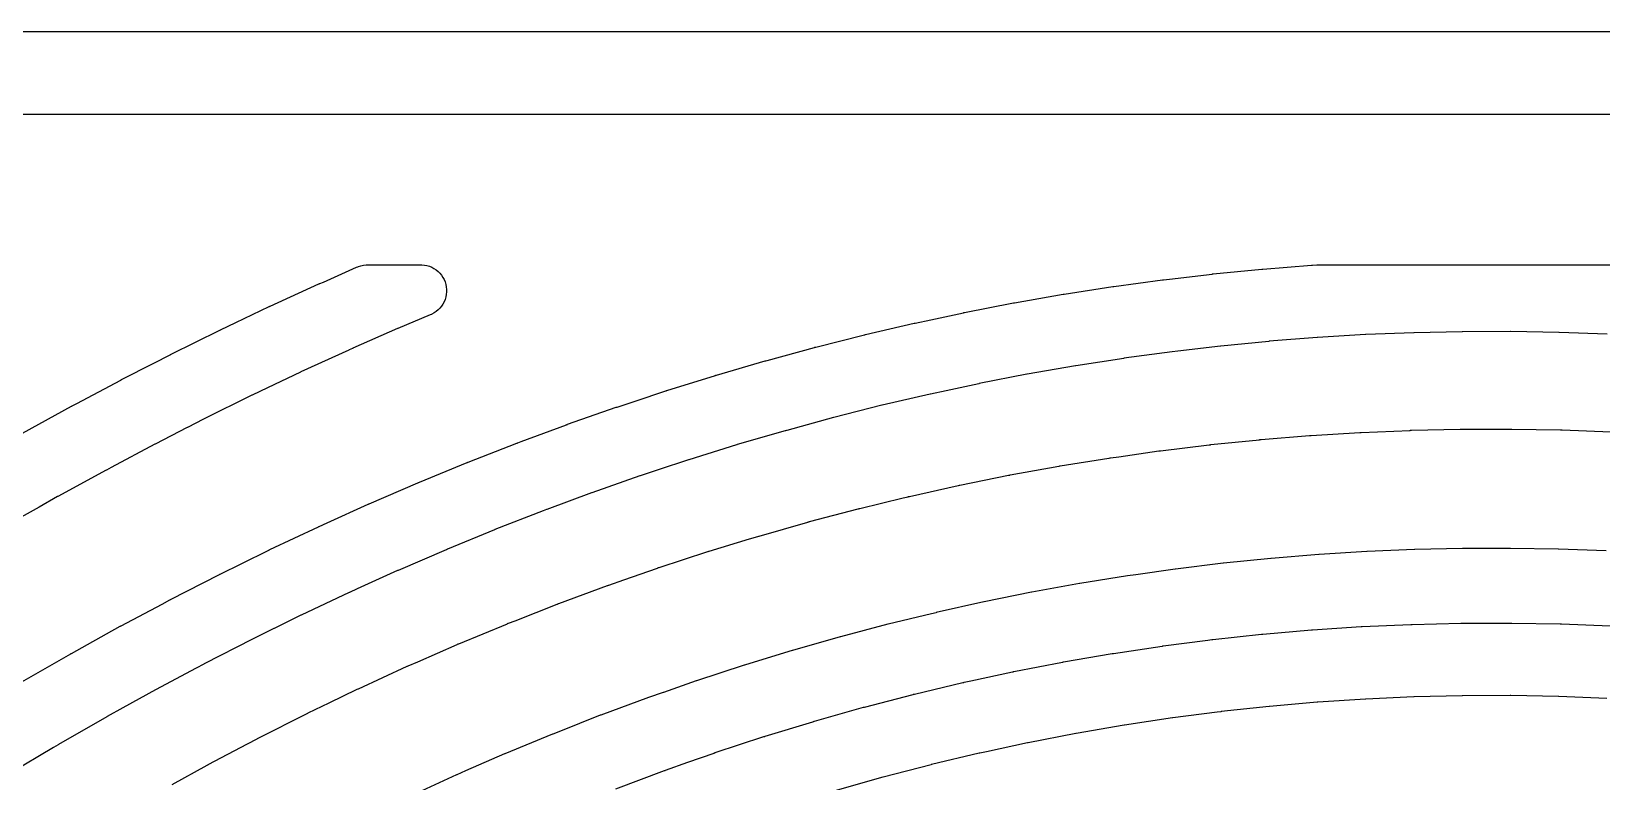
# Model space of a CAD drawing. Header units: metres. Extents: x -22 to 22, y 1.9 to 79.7.
# Drawn here: x -0.7 to 5.36, y 53.91 to 56.8 of the extents above; entities that cross this region are included whole.
import ezdxf

# ---------------------------------------------------------------- set-up
doc = ezdxf.new("R2010")
doc.units = ezdxf.units.M

msp = doc.modelspace()

# ---------------------------------------------------------------- linework, layer by layer
at = {"layer": 'MARKING'}
for points in [[(-18.6, 56.8), (18.6, 56.8)], [(18.5895, 56.48), (-18.5895, 56.48)], [(-0.729, 55.2511), (-0.5405, 55.354), (-0.54, 55.3543), (-0.5388, 55.3549), (-0.5381, 55.3553), (-0.5199, 55.3649), (-0.3504, 55.4554), (-0.3497, 55.4558), (-0.3481, 55.4566), (-0.3471, 55.4572), (-0.2226, 55.5205), (-0.1595, 55.5531), (-0.1589, 55.5535), (-0.1575, 55.5542), (-0.1565, 55.5546), (0.0318, 55.6478), (0.0324, 55.6481), (0.0339, 55.6488), (0.0348, 55.6492), (0.0937, 55.677), (0.2223, 55.7389), (0.2228, 55.7391), (0.2233, 55.7393), (0.2237, 55.7396), (0.225, 55.7402), (0.2255, 55.7404), (0.226, 55.7406), (0.2265, 55.7408), (0.4142, 55.8262), (0.4148, 55.8265), (0.4161, 55.8271), (0.417, 55.8274), (0.431, 55.8335), (0.5588, 55.8903), (0.5637, 55.8923), (0.5661, 55.8932), (0.576, 55.8965), (0.5862, 55.8986), (0.5966, 55.8997), (0.5992, 55.8999), (0.6044, 55.9), (0.8045, 55.9), (0.8094, 55.8999), (0.8113, 55.8998), (0.8211, 55.8988), (0.8307, 55.8969), (0.8401, 55.8941), (0.8492, 55.8903), (0.8578, 55.8857), (0.866, 55.8803), (0.8735, 55.874), (0.8805, 55.8671), (0.8867, 55.8595), (0.8922, 55.8514), (0.8968, 55.8427), (0.9005, 55.8337), (0.9034, 55.8243), (0.9053, 55.8147), (0.9063, 55.8049), (0.9063, 55.7951), (0.9054, 55.7854), (0.9035, 55.7757), (0.9006, 55.7663), (0.8969, 55.7573), (0.8923, 55.7486), (0.8868, 55.7405), (0.8806, 55.7329), (0.8737, 55.7259), (0.8661, 55.7197), (0.858, 55.7142), (0.8494, 55.7096), (0.8476, 55.7087), (0.8431, 55.7067), (0.7181, 55.6547), (0.7175, 55.6544), (0.717, 55.6542), (0.7165, 55.654), (0.5452, 55.5779), (0.5449, 55.5777), (0.5443, 55.5775), (0.5439, 55.5773), (0.5304, 55.5714), (0.5296, 55.5711), (0.3437, 55.4866), (0.3432, 55.4863), (0.3428, 55.4861), (0.3423, 55.4859), (0.2158, 55.4251), (0.2152, 55.4248), (0.1562, 55.3969), (0.1554, 55.3965), (-0.0307, 55.3045), (-0.0315, 55.3041), (-0.0935, 55.2721), (-0.094, 55.2718), (-0.2182, 55.2086), (-0.219, 55.2082), (-0.3874, 55.1182), (-0.3878, 55.118), (-0.406, 55.1084), (-0.4067, 55.1081), (-0.5931, 55.0062), (-0.5939, 55.0058), (-0.6653, 54.9653), (-0.6656, 54.9651), (-0.7807, 54.9003)], [(-0.7317, 54.2914), (-0.5432, 54.3998), (-0.5427, 54.4001), (-0.5415, 54.4008), (-0.5407, 54.4013), (-0.4787, 54.4356), (-0.3523, 54.5057), (-0.3516, 54.5061), (-0.3502, 54.5069), (-0.3493, 54.5073), (-0.191, 54.5915), (-0.1609, 54.6075), (-0.1604, 54.6078), (-0.1592, 54.6084), (-0.1584, 54.6088), (0.0299, 54.7055), (0.0305, 54.7058), (0.032, 54.7066), (0.0329, 54.707), (0.1167, 54.7482), (0.221, 54.7996), (0.2217, 54.8), (0.2232, 54.8007), (0.2242, 54.8012), (0.4126, 54.8897), (0.4132, 54.89), (0.4145, 54.8906), (0.4154, 54.891), (0.446, 54.9048), (0.6033, 54.9762), (0.6038, 54.9764), (0.6043, 54.9766), (0.6048, 54.9768), (0.6061, 54.9774), (0.6066, 54.9776), (0.6071, 54.9778), (0.6076, 54.978), (0.7953, 55.0584), (0.7959, 55.0587), (0.7972, 55.0592), (0.798, 55.0596), (0.8025, 55.0614), (0.9859, 55.1373), (0.9864, 55.1375), (0.9869, 55.1377), (0.9874, 55.1379), (0.9888, 55.1385), (0.9893, 55.1387), (0.9898, 55.1389), (0.9903, 55.1391), (1.1779, 55.2119), (1.1786, 55.2121), (1.18, 55.2127), (1.1809, 55.213), (1.1941, 55.2179), (1.3686, 55.2831), (1.3691, 55.2833), (1.3696, 55.2835), (1.3701, 55.2837), (1.3715, 55.2842), (1.372, 55.2844), (1.3725, 55.2845), (1.373, 55.2847), (1.5606, 55.3502), (1.5613, 55.3505), (1.5629, 55.351), (1.5639, 55.3514), (1.6336, 55.3743), (1.7516, 55.4137), (1.7521, 55.4138), (1.7525, 55.414), (1.753, 55.4141), (1.7543, 55.4145), (1.7547, 55.4147), (1.7552, 55.4148), (1.7557, 55.415), (1.9433, 55.4735), (1.9438, 55.4737), (1.9444, 55.4738), (1.9449, 55.474), (1.9462, 55.4744), (1.9467, 55.4745), (1.9472, 55.4747), (1.9477, 55.4748), (2.1353, 55.5289), (2.136, 55.5291), (2.1376, 55.5296), (2.1385, 55.5298), (2.1435, 55.5312), (2.3261, 55.5814), (2.3266, 55.5816), (2.3271, 55.5817), (2.3276, 55.5818), (2.329, 55.5822), (2.3295, 55.5823), (2.33, 55.5824), (2.3305, 55.5826), (2.5181, 55.63), (2.5186, 55.6301), (2.5191, 55.6302), (2.5196, 55.6303), (2.5209, 55.6306), (2.5214, 55.6308), (2.5219, 55.6309), (2.5224, 55.631), (2.71, 55.6742), (2.7107, 55.6744), (2.7124, 55.6748), (2.7135, 55.675), (2.7739, 55.6878), (2.9009, 55.7152), (2.9017, 55.7154), (2.9035, 55.7157), (2.9046, 55.716), (3.0929, 55.7528), (3.0934, 55.7529), (3.0939, 55.753), (3.0944, 55.7531), (3.0957, 55.7533), (3.0962, 55.7534), (3.0967, 55.7535), (3.0972, 55.7536), (3.2847, 55.7863), (3.2855, 55.7864), (3.2872, 55.7867), (3.2884, 55.7869), (3.4766, 55.8159), (3.4774, 55.816), (3.4791, 55.8163), (3.4802, 55.8164), (3.6684, 55.8416), (3.6692, 55.8417), (3.6709, 55.842), (3.6719, 55.8421), (3.6945, 55.8447), (3.8596, 55.8643), (3.8604, 55.8644), (3.8622, 55.8646), (3.8633, 55.8647), (4.0515, 55.8833), (4.0523, 55.8834), (4.054, 55.8835), (4.0552, 55.8836), (4.2433, 55.8985), (4.2441, 55.8986), (4.2459, 55.8987), (4.247, 55.8987), (4.2634, 55.8997), (4.2664, 55.8999), (4.2694, 55.9), (4.2724, 55.9), (5.6012, 55.9)], [(5.3834, 55.6323), (5.1979, 55.639), (5.197, 55.6391), (5.0115, 55.6422), (5.0105, 55.6422), (4.825, 55.6419), (4.8241, 55.6419), (4.6386, 55.638), (4.6376, 55.6379), (4.4522, 55.6305), (4.4512, 55.6304), (4.2658, 55.6194), (4.2648, 55.6193), (4.0794, 55.6047), (4.0784, 55.6046), (3.893, 55.5863), (3.892, 55.5862), (3.7279, 55.5667), (3.7276, 55.5666), (3.706, 55.5642), (3.705, 55.564), (3.5195, 55.5392), (3.5186, 55.539), (3.3332, 55.5105), (3.3322, 55.5103), (3.1467, 55.478), (3.1462, 55.4779), (3.1457, 55.4778), (3.1452, 55.4777), (2.9605, 55.4416), (2.9595, 55.4414), (2.8337, 55.4142), (2.8332, 55.4141), (2.7732, 55.4015), (2.7723, 55.4013), (2.5868, 55.3585), (2.5863, 55.3584), (2.5858, 55.3582), (2.5853, 55.3581), (2.4005, 55.3115), (2.4, 55.3113), (2.3995, 55.3112), (2.399, 55.3111), (2.2184, 55.2614), (2.2179, 55.2612), (2.2132, 55.26), (2.2124, 55.2598), (2.0268, 55.2062), (2.0263, 55.2061), (2.0258, 55.2059), (2.0252, 55.2058), (1.8404, 55.1481), (1.8399, 55.148), (1.8394, 55.1478), (1.839, 55.1476), (1.7229, 55.1089), (1.7225, 55.1087), (1.6532, 55.086), (1.6523, 55.0857), (1.4668, 55.0209), (1.4663, 55.0207), (1.4658, 55.0205), (1.4653, 55.0203), (1.2927, 54.9558), (1.2923, 54.9557), (1.2795, 54.9509), (1.2787, 54.9506), (1.093, 54.8786), (1.0925, 54.8784), (1.092, 54.8782), (1.0915, 54.878), (0.91, 54.8028), (0.9097, 54.8027), (0.9058, 54.8011), (0.905, 54.8008), (0.7191, 54.7212), (0.7187, 54.721), (0.7182, 54.7208), (0.7177, 54.7206), (0.5621, 54.65), (0.5618, 54.6499), (0.532, 54.6364), (0.5312, 54.6361), (0.3452, 54.5487), (0.3443, 54.5482), (0.2407, 54.4972), (0.2406, 54.4971), (0.1581, 54.4566), (0.1573, 54.4562), (-0.0291, 54.3605), (-0.0298, 54.3601), (-0.0594, 54.3444), (-0.2162, 54.261), (-0.217, 54.2606), (-0.3429, 54.1908), (-0.4033, 54.1573), (-0.404, 54.1569), (-0.5909, 54.0494), (-0.5914, 54.0491), (-0.6099, 54.0382), (-0.7781, 53.9382)], [(-0.1524, 53.8952), (-0.0174, 53.9698), (-0.0167, 53.9701), (-0.0139, 53.9717), (-0.0131, 53.9721), (0.138, 54.0522), (0.1383, 54.0523), (0.176, 54.0721), (0.1766, 54.0725), (0.1791, 54.0737), (0.1799, 54.0741), (0.3682, 54.1694), (0.3689, 54.1698), (0.3718, 54.1712), (0.3727, 54.1717), (0.4534, 54.2107), (0.4536, 54.2108), (0.5613, 54.2627), (0.5621, 54.2631), (0.5652, 54.2645), (0.5662, 54.265), (0.7545, 54.3513), (0.7552, 54.3516), (0.758, 54.3529), (0.7588, 54.3532), (0.7953, 54.3692), (0.9473, 54.4357), (0.9478, 54.4359), (0.9483, 54.4361), (0.9487, 54.4363), (0.9517, 54.4376), (0.9522, 54.4378), (0.9527, 54.438), (0.9532, 54.4382), (1.1408, 54.5156), (1.1415, 54.5159), (1.1444, 54.5171), (1.1453, 54.5174), (1.1704, 54.5273), (1.3335, 54.5914), (1.334, 54.5916), (1.3345, 54.5918), (1.335, 54.592), (1.3381, 54.5932), (1.3386, 54.5933), (1.3391, 54.5935), (1.3396, 54.5937), (1.5271, 54.6629), (1.5279, 54.6632), (1.5311, 54.6643), (1.5321, 54.6646), (1.5908, 54.6851), (1.72, 54.7302), (1.7205, 54.7304), (1.721, 54.7306), (1.7215, 54.7307), (1.7245, 54.7318), (1.725, 54.7319), (1.7255, 54.7321), (1.726, 54.7322), (1.9136, 54.7935), (1.9141, 54.7937), (1.9146, 54.7939), (1.9151, 54.794), (1.9182, 54.795), (1.9187, 54.7952), (1.9192, 54.7953), (1.9197, 54.7955), (2.0748, 54.8426), (2.1067, 54.8523), (2.1075, 54.8526), (2.1107, 54.8535), (2.1117, 54.8538), (2.3, 54.9077), (2.3005, 54.9078), (2.301, 54.908), (2.3015, 54.9081), (2.3047, 54.909), (2.3052, 54.9091), (2.3058, 54.9093), (2.3063, 54.9094), (2.4939, 54.9588), (2.4944, 54.9589), (2.4949, 54.959), (2.4954, 54.9592), (2.4985, 54.96), (2.499, 54.9601), (2.4995, 54.9602), (2.5, 54.9603), (2.6679, 55.0008), (2.6868, 55.0054), (2.6876, 55.0056), (2.691, 55.0064), (2.692, 55.0066), (2.8803, 55.0489), (2.8808, 55.049), (2.8813, 55.0491), (2.8818, 55.0492), (2.885, 55.0499), (2.8855, 55.05), (2.886, 55.0501), (2.8865, 55.0502), (3.0741, 55.0881), (3.0746, 55.0882), (3.0751, 55.0883), (3.0757, 55.0884), (3.0788, 55.089), (3.0793, 55.0891), (3.0798, 55.0892), (3.0803, 55.0893), (3.2679, 55.1233), (3.2684, 55.1234), (3.2689, 55.1234), (3.2694, 55.1235), (3.2725, 55.1241), (3.273, 55.1241), (3.2735, 55.1242), (3.274, 55.1243), (3.4615, 55.1543), (3.4624, 55.1544), (3.4658, 55.1549), (3.4669, 55.1551), (3.5001, 55.1598), (3.6546, 55.1818), (3.6551, 55.1819), (3.6556, 55.182), (3.6561, 55.1821), (3.6592, 55.1825), (3.6597, 55.1825), (3.6602, 55.1826), (3.6607, 55.1827), (3.8483, 55.2056), (3.8488, 55.2057), (3.8493, 55.2057), (3.8498, 55.2058), (3.8529, 55.2061), (3.8534, 55.2062), (3.8539, 55.2062), (3.8544, 55.2063), (4.0421, 55.2254), (4.0426, 55.2255), (4.043, 55.2255), (4.0435, 55.2255), (4.0466, 55.2258), (4.0471, 55.2259), (4.0476, 55.2259), (4.0481, 55.226), (4.2356, 55.2413), (4.2365, 55.2413), (4.24, 55.2416), (4.2411, 55.2417), (4.4293, 55.2533), (4.4301, 55.2533), (4.4337, 55.2535), (4.4348, 55.2536), (4.6229, 55.2614), (4.6238, 55.2615), (4.6273, 55.2616), (4.6284, 55.2616), (4.8166, 55.2658), (4.8175, 55.2658), (4.821, 55.2659), (4.8221, 55.2659), (5.0102, 55.2663), (5.0111, 55.2663), (5.0146, 55.2663), (5.0157, 55.2663), (5.2039, 55.2631), (5.2047, 55.263), (5.2083, 55.2629), (5.2094, 55.2629), (5.3975, 55.256)], [(5.3791, 54.7963), (5.1955, 54.8031), (5.1945, 54.8031), (5.0109, 54.8063), (5.0099, 54.8063), (4.8263, 54.8059), (4.8253, 54.8059), (4.6417, 54.8018), (4.6407, 54.8018), (4.4571, 54.7941), (4.4561, 54.7941), (4.2725, 54.7827), (4.2715, 54.7827), (4.0879, 54.7677), (4.0874, 54.7676), (4.0869, 54.7676), (4.0864, 54.7675), (3.9034, 54.7489), (3.9029, 54.7488), (3.9024, 54.7488), (3.9019, 54.7487), (3.7189, 54.7263), (3.7184, 54.7263), (3.7179, 54.7262), (3.7174, 54.7261), (3.5654, 54.7044), (3.5652, 54.7044), (3.5337, 54.7), (3.5328, 54.6998), (3.349, 54.6705), (3.3485, 54.6704), (3.348, 54.6703), (3.3475, 54.6702), (3.1645, 54.6371), (3.164, 54.637), (3.1635, 54.6369), (3.163, 54.6368), (2.9801, 54.5998), (2.9796, 54.5997), (2.9791, 54.5996), (2.9786, 54.5995), (2.7955, 54.5584), (2.7946, 54.5582), (2.7773, 54.554), (2.777, 54.5539), (2.6101, 54.5137), (2.6096, 54.5136), (2.6091, 54.5134), (2.6086, 54.5133), (2.4257, 54.4652), (2.4252, 54.4651), (2.4247, 54.4649), (2.4242, 54.4648), (2.241, 54.4124), (2.2401, 54.4121), (2.2098, 54.4028), (2.2095, 54.4027), (2.0557, 54.356), (2.0552, 54.3559), (2.0547, 54.3557), (2.0542, 54.3555), (1.8711, 54.2957), (1.8706, 54.2956), (1.8701, 54.2954), (1.8696, 54.2952), (1.7427, 54.2509), (1.7425, 54.2508), (1.6859, 54.2311), (1.685, 54.2308), (1.501, 54.163), (1.5005, 54.1628), (1.5, 54.1626), (1.4995, 54.1624), (1.3388, 54.0992), (1.3159, 54.0902), (1.3151, 54.0899), (1.1308, 54.0139), (1.1304, 54.0137), (1.1299, 54.0135), (1.1294, 54.0133), (0.9797, 53.9478), (0.9458, 53.9329), (0.945, 53.9326), (0.7605, 53.8481)], [(1.5589, 53.8784), (1.7466, 53.9491), (1.7471, 53.9493), (1.7475, 53.9494), (1.748, 53.9496), (1.7493, 53.9501), (1.7497, 53.9502), (1.7502, 53.9504), (1.7507, 53.9506), (1.8367, 53.981), (1.8368, 53.981), (1.9385, 54.0169), (1.939, 54.017), (1.9395, 54.0172), (1.94, 54.0174), (1.9413, 54.0178), (1.9418, 54.018), (1.9422, 54.0181), (1.9427, 54.0183), (2.1303, 54.08), (2.1309, 54.0802), (2.1314, 54.0804), (2.1319, 54.0806), (2.1333, 54.081), (2.1338, 54.0812), (2.1343, 54.0813), (2.1349, 54.0815), (2.3193, 54.1377), (2.3224, 54.1386), (2.3231, 54.1389), (2.3248, 54.1393), (2.3259, 54.1397), (2.5141, 54.1931), (2.5147, 54.1932), (2.5152, 54.1934), (2.5157, 54.1935), (2.5171, 54.1939), (2.5176, 54.194), (2.5182, 54.1942), (2.5187, 54.1943), (2.7062, 54.2431), (2.7068, 54.2432), (2.7073, 54.2434), (2.7078, 54.2435), (2.7092, 54.2438), (2.7097, 54.244), (2.7103, 54.2441), (2.7108, 54.2442), (2.8984, 54.2886), (2.8989, 54.2887), (2.8994, 54.2889), (2.8999, 54.289), (2.9011, 54.2893), (2.9016, 54.2894), (2.9021, 54.2895), (2.9026, 54.2896), (2.9292, 54.2953), (3.0901, 54.3301), (3.0906, 54.3303), (3.0911, 54.3304), (3.0917, 54.3305), (3.093, 54.3308), (3.0936, 54.3309), (3.0941, 54.331), (3.0946, 54.3311), (3.2822, 54.3675), (3.2827, 54.3676), (3.2832, 54.3677), (3.2837, 54.3678), (3.2851, 54.368), (3.2857, 54.3681), (3.2862, 54.3682), (3.2867, 54.3683), (3.4742, 54.4005), (3.4748, 54.4006), (3.4753, 54.4007), (3.4758, 54.4008), (3.4772, 54.401), (3.4777, 54.4011), (3.4783, 54.4012), (3.4788, 54.4013), (3.6663, 54.4294), (3.6669, 54.4294), (3.6674, 54.4295), (3.6679, 54.4296), (3.6693, 54.4298), (3.6698, 54.4299), (3.6703, 54.4299), (3.6708, 54.43), (3.8426, 54.452), (3.8582, 54.4541), (3.8587, 54.4541), (3.8592, 54.4542), (3.8598, 54.4543), (3.8611, 54.4544), (3.8616, 54.4545), (3.8621, 54.4545), (3.8626, 54.4546), (4.0502, 54.475), (4.0507, 54.475), (4.0513, 54.4751), (4.0518, 54.4751), (4.0532, 54.4753), (4.0537, 54.4753), (4.0542, 54.4754), (4.0547, 54.4754), (4.2423, 54.4917), (4.2428, 54.4918), (4.2433, 54.4918), (4.2439, 54.4919), (4.2452, 54.492), (4.2458, 54.492), (4.2463, 54.4921), (4.2468, 54.4921), (4.4344, 54.5044), (4.4349, 54.5045), (4.4354, 54.5045), (4.4359, 54.5045), (4.4373, 54.5046), (4.4378, 54.5046), (4.4384, 54.5047), (4.4389, 54.5047), (4.6264, 54.5131), (4.627, 54.5131), (4.6275, 54.5131), (4.628, 54.5131), (4.6294, 54.5132), (4.6299, 54.5132), (4.6304, 54.5132), (4.6309, 54.5132), (4.8185, 54.5177), (4.819, 54.5177), (4.8195, 54.5177), (4.8201, 54.5177), (4.8214, 54.5177), (4.8219, 54.5177), (4.8225, 54.5177), (4.823, 54.5177), (5.0105, 54.5183), (5.0111, 54.5183), (5.0116, 54.5183), (5.0121, 54.5183), (5.0135, 54.5182), (5.014, 54.5182), (5.0145, 54.5182), (5.0151, 54.5182), (5.2026, 54.5148), (5.2031, 54.5148), (5.2037, 54.5148), (5.2042, 54.5148), (5.2055, 54.5147), (5.2061, 54.5147), (5.2066, 54.5147), (5.2071, 54.5147), (5.3947, 54.5073)], [(5.3822, 54.2276), (5.1976, 54.2348), (5.1971, 54.2349), (5.1966, 54.2349), (5.196, 54.2349), (5.0114, 54.2382), (5.0109, 54.2383), (5.0104, 54.2383), (5.0098, 54.2383), (4.8252, 54.2378), (4.8247, 54.2377), (4.8242, 54.2377), (4.8237, 54.2377), (4.6391, 54.2334), (4.6385, 54.2333), (4.638, 54.2333), (4.6375, 54.2333), (4.4529, 54.225), (4.4523, 54.225), (4.4518, 54.225), (4.4513, 54.2249), (4.2667, 54.2128), (4.2662, 54.2128), (4.2656, 54.2127), (4.2651, 54.2127), (4.0805, 54.1966), (4.08, 54.1965), (4.0795, 54.1965), (4.079, 54.1964), (3.8943, 54.1764), (3.8938, 54.1763), (3.8933, 54.1763), (3.8928, 54.1762), (3.8788, 54.1744), (3.8787, 54.1744), (3.7079, 54.1525), (3.7074, 54.1524), (3.7069, 54.1523), (3.7064, 54.1522), (3.5218, 54.1246), (3.5212, 54.1245), (3.5207, 54.1244), (3.5202, 54.1243), (3.3356, 54.0926), (3.3351, 54.0925), (3.3346, 54.0924), (3.334, 54.0923), (3.1494, 54.0565), (3.1489, 54.0564), (3.1484, 54.0563), (3.1479, 54.0562), (2.9886, 54.0217), (2.963, 54.0162), (2.9625, 54.0161), (2.962, 54.0159), (2.9615, 54.0158), (2.7768, 53.9721), (2.7763, 53.972), (2.7757, 53.9718), (2.7752, 53.9717), (2.5907, 53.9237), (2.5901, 53.9236), (2.5896, 53.9234), (2.5891, 53.9233), (2.4043, 53.8709)]]:
    msp.add_lwpolyline(points, dxfattribs=at)

doc.saveas('drawing.dxf')
